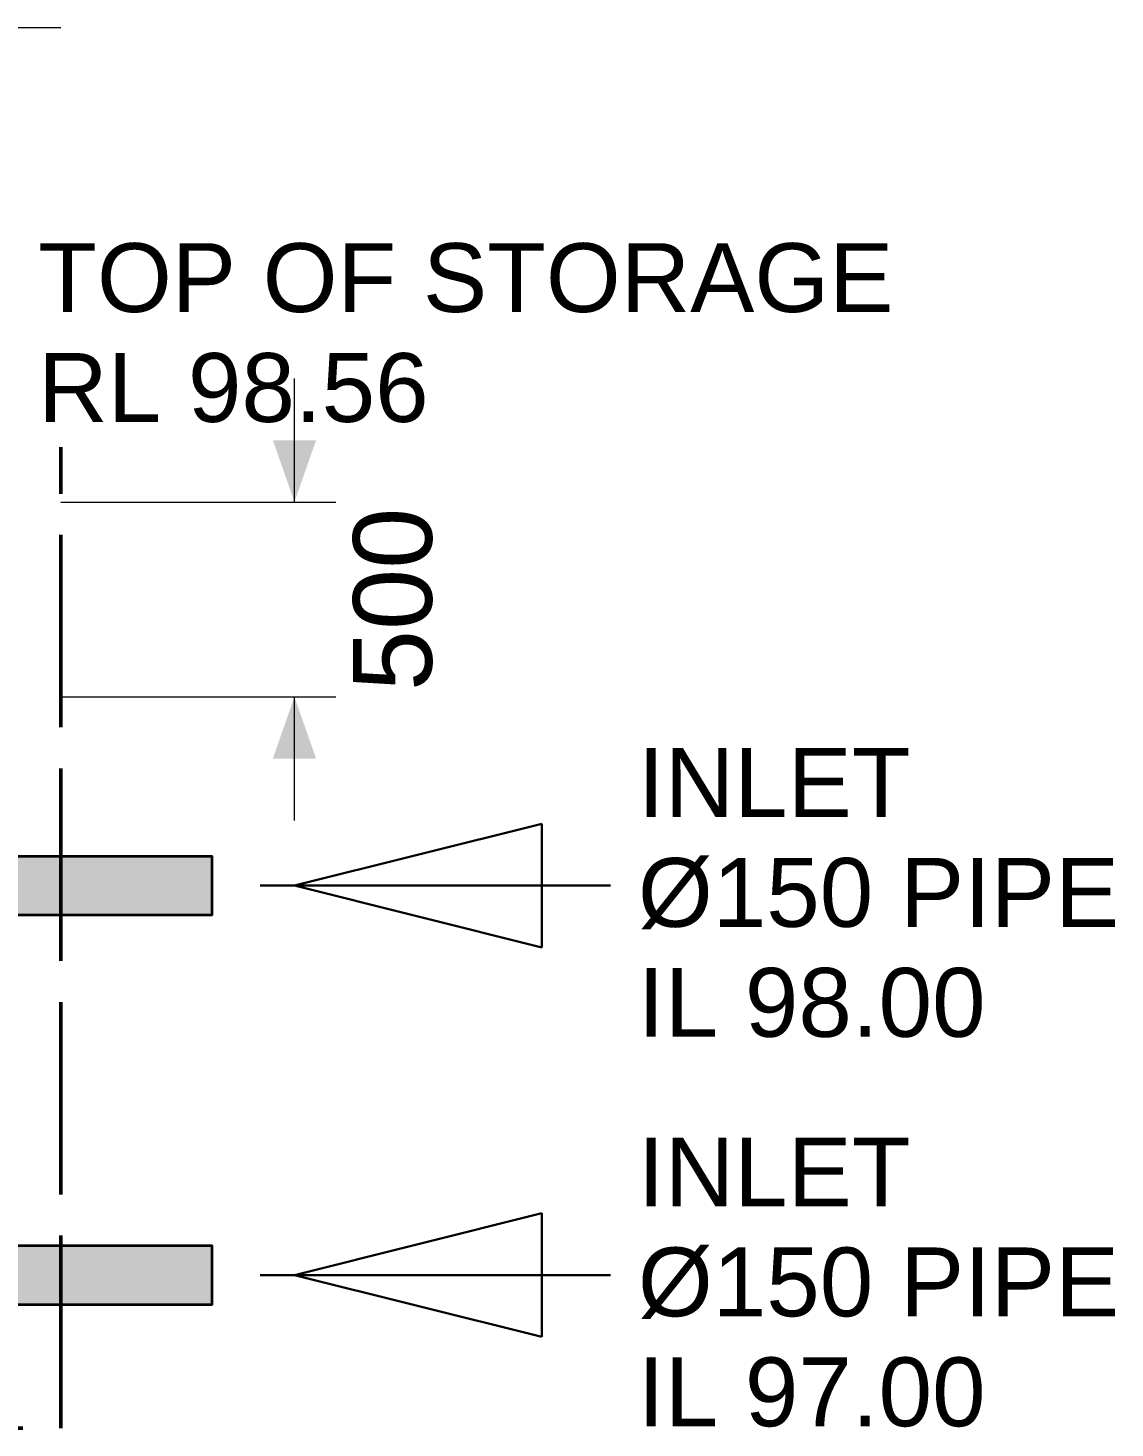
# Model space of a CAD drawing. Header units: millimetres. Extents: x -6738 to 17974, y -5396 to 4356.
# Drawn here: x 15183 to 17974, y -317 to 3277 of the extents above; entities that cross this region are included whole.
import ezdxf
from ezdxf.enums import TextEntityAlignment as Align

# ---------------------------------------------------------------- set-up
doc = ezdxf.new("R2010")
doc.units = ezdxf.units.MM
doc.linetypes.add('DASH_494_106', pattern=[599.722222, 493.888889, -105.833333])
for name, color, linetype in [('ANNOTATIONS', 7, 'Continuous'), ('DIMENSIONS', 7, 'Continuous'), ('FLOW_INLET', 1, 'Continuous'), ('GEOFAB', 5, 'Continuous'), ('LEADERS', 7, 'Continuous'), ('PIPES', 7, 'Continuous')]:
    doc.layers.add(name, color=color, linetype=linetype)
doc.styles.add('ARIAL', font='arial.ttf')

msp = doc.modelspace()

# ---------------------------------------------------------------- linework, layer by layer
at = {"layer": 'DIMENSIONS', "lineweight": 18}
for p, q in [((15867.2, 2060), (15867.2, 2377.5)), ((15267.5, 2060), (15973.1, 2060)), ((15267.5, 1560), (15973.1, 1560)), ((15867.2, 1242.5), (15867.2, 1560))]:
    msp.add_line(p, q, dxfattribs=at)
at = {"layer": 'DIMENSIONS'}
for points in [[(15867.2, 2060), (15922.8, 2218.8), (15811.7, 2218.8)], [(15867.2, 1560), (15811.7, 1401.2), (15922.8, 1401.2)]]:
    msp.add_solid(points, dxfattribs=at)
at = {"layer": 'FLOW_INLET', "color": 1, "lineweight": 30}
for p, q in [((16502.2, 1233.8), (15867.2, 1075)), ((16502.2, 916.3), (16502.2, 1233.8)), ((16678.6, 1075), (15779, 1075)), ((16502.2, 916.3), (15867.2, 1075)), ((16502.2, 233.7), (15867.2, 75)), ((16502.2, -83.7), (16502.2, 233.7)), ((16678.6, 75), (15779, 75)), ((16502.2, -83.7), (15867.2, 75))]:
    msp.add_line(p, q, dxfattribs=at)
at = {"layer": 'GEOFAB', "color": 5, "linetype": 'DASH_494_106', "lineweight": 50}
for p, q in [((15267.5, -317.5), (15267.5, 2201.1)), ((-317.5, -317.5), (15267.5, -317.5))]:
    msp.add_line(p, q, dxfattribs=at)
at = {"layer": 'LEADERS', "lineweight": 18}
msp.add_line((15267.5, 3277.1), (15091.1, 3277.1), dxfattribs=at)
at = {"layer": 'PIPES', "lineweight": 35}
for points in [[(14950, 1000), (15655.6, 1000), (15655.6, 1150), (14950, 1150)], [(14950, 0), (15655.6, 0), (15655.6, 150), (14950, 150)]]:
    msp.add_lwpolyline(points, close=True, dxfattribs=at)
at = {"layer": 'PIPES', "true_color": 0xbfbfbf}
for points in [[(14950, 1000), (15655.6, 1000), (14950, 1150), (15655.6, 1150)], [(14950, 0), (15655.6, 0), (14950, 150), (15655.6, 150)]]:
    msp.add_solid(points, dxfattribs=at)

# ---------------------------------------------------------------- texts
at = {"layer": 'ANNOTATIONS', "style": 'ARIAL'}
for s, height, p in [('TOP OF STORAGE', 176.812, (15209.4, 2547.8)), ('RL 98.56', 176.81, (15209.4, 2265.6)), ('INLET', 176.81, (16749.2, 1251.4)), ('Ø150 PIPE', 176.81, (16749.2, 969.2)), ('IL 98.00', 176.81, (16749.2, 686.9)), ('INLET', 176.81, (16749.2, 251.4)), ('Ø150 PIPE', 176.81, (16749.2, -30.8)), ('IL 97.00', 176.81, (16749.2, -313.1))]:
    msp.add_text(s, height=height, dxfattribs=at).set_placement(p)
at = {"layer": 'DIMENSIONS', "style": 'ARIAL'}
msp.add_text('500', height=202.07, rotation=90, dxfattribs=at).set_placement((16220, 1810), align=Align.CENTER)

doc.saveas('drawing.dxf')
